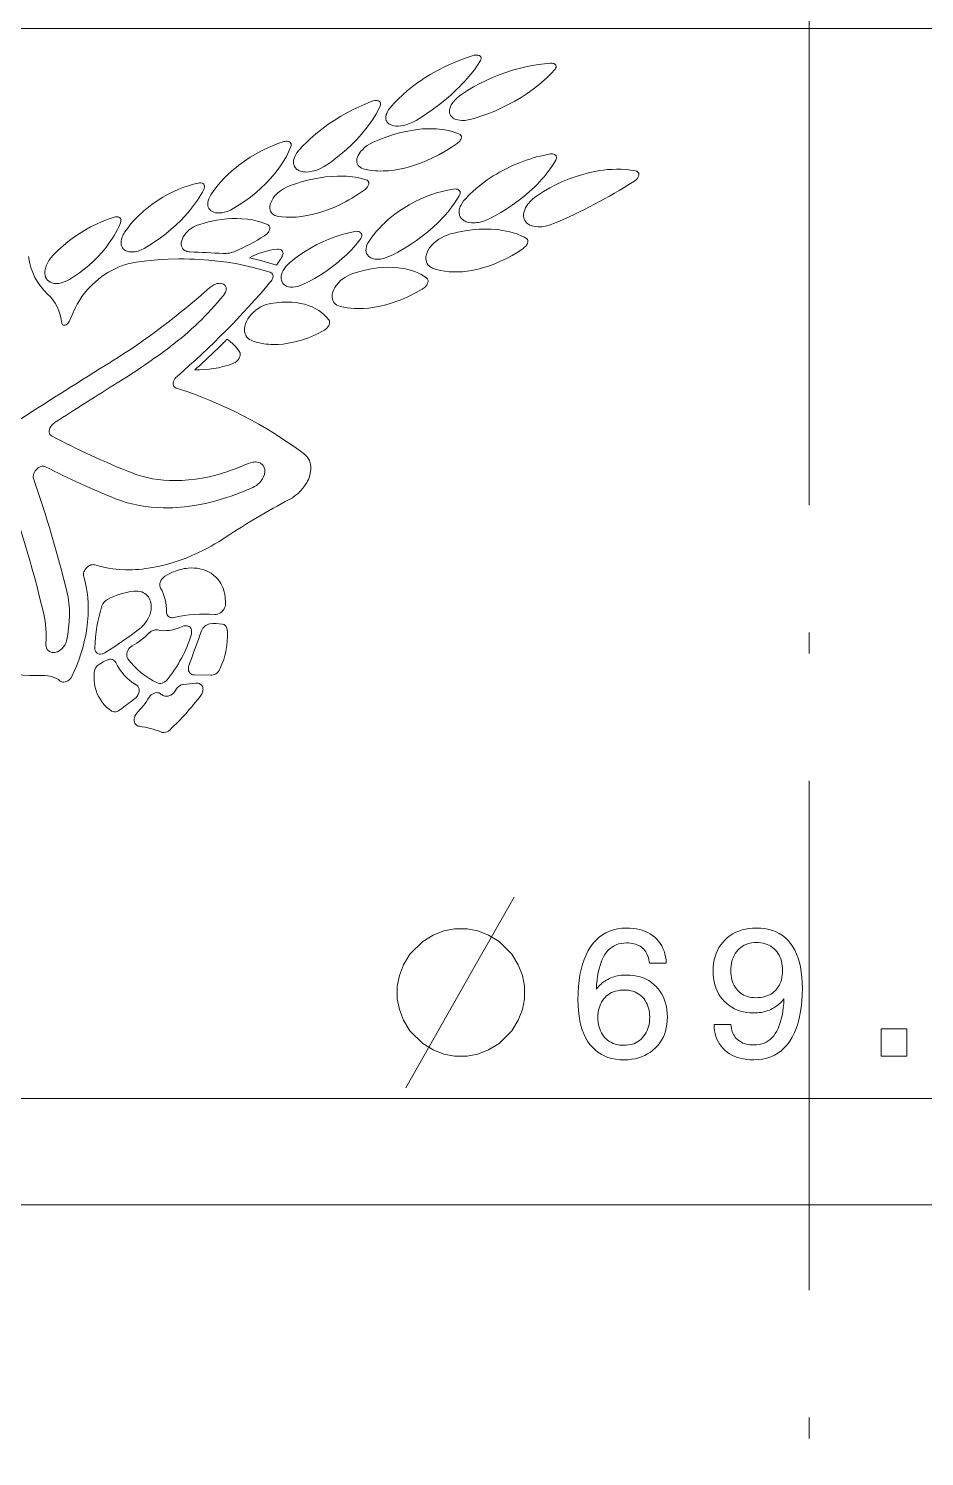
# Model space of a CAD drawing. Extents: x 0 to 297, y 0 to 420.
# Drawn here: x 90.28 to 111.37, y 270.28 to 303.92 of the extents above; entities that cross this region are included whole.
import ezdxf

# ---------------------------------------------------------------- set-up
doc = ezdxf.new("R2010")
doc.units = 0
doc.linetypes.add('DASHDOT', pattern=[18.5, 12, -3, 0.5, -3])

msp = doc.modelspace()

# ---------------------------------------------------------------- linework, layer by layer
at = {"color": 7, "linetype": 'DASHDOT', "lineweight": 13}
msp.add_line((108.657, 378.695), (108.657, 124.258), dxfattribs=at)
at = {"color": 7, "lineweight": 13}
for p, q in [((129.829, 303.923), (84.531, 303.923)), ((139.087, 278.708), (73.982, 278.708)), ((76.936, 278.708), (140.377, 278.708)), ((139.087, 276.208), (73.982, 276.208))]:
    msp.add_line(p, q, dxfattribs=at)
at = {"color": 7, "lineweight": 13, "ltscale": 0.008758}
msp.add_line((91.233, 297.016), (91.378, 297.335), dxfattribs=at)
at = {"color": 7, "lineweight": 13, "ltscale": 0.00981}
msp.add_line((94.571, 288.684), (94.179, 288.692), dxfattribs=at)
at = {"color": 7, "lineweight": 13}
for points in [[(98.784, 302.044), (98.88, 302.155), (98.982, 302.262), (99.09, 302.365), (99.203, 302.464), (99.321, 302.559), (99.443, 302.649), (99.518, 302.701), (99.594, 302.752), (99.749, 302.848), (99.908, 302.938), (100.07, 303.021), (100.23, 303.095), (100.392, 303.163), (100.555, 303.225), (100.72, 303.281)], [(100.917, 303.167), (100.848, 303.06), (100.774, 302.954), (100.693, 302.85), (100.608, 302.747), (100.549, 302.681), (100.489, 302.617), (100.424, 302.549), (100.356, 302.483), (100.22, 302.357), (100.077, 302.235), (99.93, 302.117), (99.777, 302.004), (99.655, 301.92), (99.53, 301.838), (99.403, 301.759)], [(100.72, 303.281), (100.765, 303.292), (100.811, 303.298), (100.835, 303.298), (100.857, 303.295), (100.876, 303.291), (100.893, 303.285), (100.911, 303.273), (100.925, 303.258), (100.933, 303.24), (100.935, 303.228), (100.934, 303.215), (100.931, 303.2), (100.926, 303.184), (100.917, 303.167)], [(100.471, 302.369), (100.611, 302.46), (100.755, 302.546), (100.903, 302.626), (101.053, 302.7), (101.205, 302.769), (101.359, 302.832), (101.515, 302.889), (101.672, 302.939), (101.83, 302.984), (101.988, 303.023), (102.146, 303.054), (102.287, 303.077), (102.428, 303.094), (102.567, 303.105)], [(102.655, 302.939), (102.599, 302.88), (102.542, 302.822), (102.482, 302.765), (102.42, 302.708), (102.292, 302.6), (102.157, 302.495), (102.018, 302.396), (101.873, 302.302), (101.725, 302.213), (101.573, 302.13), (101.415, 302.052), (101.255, 301.979), (101.092, 301.914), (100.927, 301.855), (100.817, 301.82), (100.705, 301.788)], [(102.567, 303.105), (102.608, 303.104), (102.627, 303.101), (102.646, 303.096), (102.662, 303.088), (102.676, 303.079), (102.684, 303.07), (102.691, 303.061), (102.695, 303.05), (102.698, 303.039), (102.698, 303.027), (102.697, 303.014), (102.688, 302.988), (102.673, 302.962), (102.655, 302.939)], [(96.655, 301.069), (96.736, 301.156), (96.819, 301.24), (96.906, 301.321), (96.973, 301.381), (97.041, 301.44), (97.182, 301.552), (97.327, 301.659), (97.477, 301.76), (97.63, 301.855), (97.787, 301.944), (97.923, 302.015), (98.062, 302.082), (98.201, 302.144), (98.342, 302.202)], [(98.342, 302.202), (98.388, 302.216), (98.434, 302.224), (98.457, 302.225), (98.479, 302.224), (98.498, 302.221), (98.516, 302.216), (98.529, 302.21), (98.541, 302.202), (98.553, 302.189), (98.562, 302.174), (98.567, 302.157), (98.567, 302.143), (98.566, 302.129), (98.556, 302.101)], [(100.705, 301.788), (100.629, 301.771), (100.553, 301.76), (100.515, 301.758), (100.478, 301.758), (100.43, 301.761), (100.384, 301.769), (100.341, 301.781), (100.297, 301.799), (100.278, 301.811), (100.259, 301.824), (100.235, 301.847), (100.216, 301.872), (100.201, 301.901), (100.192, 301.932), (100.189, 301.952), (100.188, 301.972), (100.191, 302.013), (100.202, 302.055), (100.218, 302.098), (100.232, 302.124), (100.247, 302.149), (100.283, 302.199), (100.324, 302.247), (100.371, 302.291), (100.419, 302.332), (100.471, 302.369)], [(98.556, 302.101), (98.507, 301.998), (98.452, 301.896), (98.39, 301.795), (98.322, 301.695), (98.275, 301.63), (98.226, 301.566), (98.173, 301.501), (98.119, 301.436), (98.005, 301.311), (97.886, 301.19), (97.76, 301.073), (97.629, 300.961), (97.523, 300.875), (97.415, 300.793), (97.303, 300.714)], [(99.403, 301.759), (99.327, 301.718), (99.247, 301.683), (99.207, 301.668), (99.166, 301.655), (99.105, 301.64), (99.043, 301.629), (98.983, 301.624), (98.925, 301.625), (98.876, 301.632), (98.831, 301.644), (98.809, 301.652), (98.789, 301.662), (98.764, 301.677), (98.743, 301.695), (98.724, 301.716), (98.71, 301.737), (98.7, 301.76), (98.693, 301.785), (98.69, 301.804), (98.689, 301.824), (98.691, 301.848), (98.695, 301.871), (98.701, 301.896), (98.71, 301.921), (98.729, 301.963), (98.755, 302.004), (98.784, 302.044)], [(98.393, 301.244), (98.551, 301.312), (98.711, 301.373), (98.873, 301.426), (98.954, 301.449), (99.035, 301.47), (99.165, 301.5), (99.295, 301.524), (99.424, 301.543), (99.553, 301.556), (99.68, 301.562), (99.812, 301.562), (99.879, 301.558), (99.945, 301.553), (100.007, 301.546), (100.069, 301.537), (100.162, 301.52), (100.251, 301.497), (100.338, 301.469), (100.421, 301.436)], [(94.569, 300.003), (94.64, 300.106), (94.717, 300.207), (94.799, 300.304), (94.887, 300.399), (94.98, 300.49), (95.04, 300.545), (95.101, 300.599), (95.164, 300.651), (95.228, 300.702), (95.36, 300.799), (95.497, 300.889), (95.637, 300.973), (95.781, 301.049), (95.928, 301.119), (96.076, 301.182), (96.174, 301.219), (96.273, 301.252)], [(96.273, 301.252), (96.298, 301.259), (96.322, 301.264), (96.346, 301.266), (96.369, 301.266), (96.397, 301.261), (96.422, 301.251), (96.442, 301.236), (96.449, 301.227), (96.459, 301.206), (96.462, 301.194), (96.461, 301.168), (96.454, 301.141)], [(98.156, 300.62), (98.117, 300.634), (98.083, 300.653), (98.053, 300.678), (98.041, 300.692), (98.03, 300.708), (98.022, 300.724), (98.015, 300.741), (98.007, 300.776), (98.005, 300.813), (98.01, 300.852), (98.021, 300.891), (98.039, 300.932), (98.062, 300.973), (98.089, 301.011), (98.112, 301.039), (98.137, 301.067), (98.191, 301.117), (98.254, 301.166), (98.322, 301.208), (98.393, 301.244)], [(100.367, 301.214), (100.23, 301.119), (100.087, 301.03), (99.941, 300.948), (99.791, 300.873), (99.639, 300.804), (99.561, 300.773), (99.484, 300.743), (99.366, 300.703), (99.248, 300.667), (99.13, 300.636), (99.012, 300.61), (98.883, 300.589), (98.755, 300.574), (98.629, 300.567), (98.566, 300.566), (98.503, 300.567), (98.443, 300.571), (98.384, 300.576), (98.306, 300.587), (98.23, 300.601), (98.156, 300.62)], [(100.421, 301.436), (100.442, 301.423), (100.458, 301.406), (100.468, 301.384), (100.47, 301.36), (100.465, 301.334), (100.454, 301.308), (100.443, 301.29), (100.43, 301.272), (100.413, 301.253), (100.394, 301.235), (100.367, 301.214)], [(96.454, 301.141), (96.433, 301.087), (96.409, 301.033), (96.356, 300.925), (96.295, 300.818), (96.228, 300.712), (96.154, 300.608), (96.074, 300.506), (96.024, 300.446), (95.972, 300.387), (95.863, 300.272), (95.747, 300.161), (95.627, 300.055), (95.501, 299.953), (95.371, 299.857), (95.237, 299.766), (95.099, 299.681)], [(97.303, 300.714), (97.238, 300.672), (97.171, 300.635), (97.101, 300.604), (97.03, 300.578), (96.959, 300.559), (96.888, 300.547), (96.82, 300.542), (96.787, 300.543), (96.755, 300.545), (96.705, 300.554), (96.659, 300.569), (96.637, 300.579), (96.616, 300.59), (96.598, 300.603), (96.582, 300.616), (96.568, 300.631), (96.555, 300.647), (96.541, 300.669), (96.53, 300.694), (96.522, 300.72), (96.519, 300.741), (96.517, 300.762), (96.519, 300.806), (96.526, 300.846), (96.539, 300.886), (96.556, 300.926), (96.572, 300.955), (96.589, 300.984), (96.63, 301.04), (96.655, 301.069)], [(100.562, 299.909), (100.655, 300.006), (100.754, 300.099), (100.858, 300.189), (100.965, 300.274), (101.077, 300.355), (101.147, 300.403), (101.22, 300.449), (101.294, 300.495), (101.369, 300.538), (101.521, 300.62), (101.676, 300.695), (101.835, 300.762), (101.995, 300.822), (102.077, 300.849), (102.16, 300.875), (102.241, 300.898), (102.322, 300.918), (102.43, 300.943), (102.538, 300.964)], [(102.689, 300.818), (102.629, 300.719), (102.562, 300.621), (102.491, 300.524), (102.415, 300.43), (102.363, 300.37), (102.309, 300.311), (102.251, 300.25), (102.19, 300.189), (102.068, 300.075), (101.939, 299.965), (101.806, 299.86), (101.668, 299.76), (101.525, 299.665), (101.399, 299.588), (101.27, 299.515), (101.139, 299.446)], [(102.538, 300.964), (102.563, 300.967), (102.588, 300.968), (102.612, 300.967), (102.634, 300.963), (102.66, 300.954), (102.672, 300.947), (102.683, 300.939), (102.691, 300.93), (102.698, 300.92), (102.704, 300.908), (102.707, 300.896), (102.708, 300.883), (102.707, 300.87), (102.701, 300.843), (102.689, 300.818)], [(102.26, 299.992), (102.403, 300.083), (102.55, 300.167), (102.7, 300.245), (102.853, 300.316), (103.01, 300.38), (103.168, 300.437), (103.327, 300.486), (103.409, 300.508), (103.491, 300.528), (103.571, 300.546), (103.65, 300.561), (103.728, 300.575), (103.807, 300.586), (103.911, 300.598), (104.015, 300.605), (104.119, 300.609), (104.234, 300.608), (104.347, 300.601), (104.459, 300.589), (104.568, 300.57)], [(104.568, 300.57), (104.584, 300.565), (104.599, 300.559), (104.618, 300.548), (104.633, 300.534), (104.643, 300.517), (104.648, 300.498), (104.649, 300.478), (104.645, 300.457), (104.64, 300.441), (104.633, 300.425), (104.613, 300.395), (104.588, 300.367), (104.559, 300.341), (104.527, 300.319)], [(92.546, 299.131), (92.612, 299.222), (92.682, 299.31), (92.757, 299.396), (92.836, 299.479), (92.889, 299.532), (92.945, 299.584), (93.003, 299.635), (93.062, 299.685), (93.183, 299.779), (93.308, 299.866), (93.436, 299.947), (93.568, 300.021), (93.702, 300.087), (93.815, 300.137), (93.93, 300.182), (94.045, 300.22), (94.161, 300.253), (94.276, 300.28)], [(94.276, 300.28), (94.306, 300.284), (94.335, 300.284), (94.362, 300.279), (94.384, 300.269), (94.403, 300.254), (94.416, 300.234), (94.422, 300.211), (94.422, 300.185), (94.416, 300.157), (94.404, 300.13)], [(96.161, 299.494), (96.134, 299.5), (96.109, 299.507), (96.078, 299.52), (96.049, 299.536), (96.023, 299.555), (95.997, 299.584), (95.977, 299.617), (95.965, 299.654), (95.959, 299.694), (95.96, 299.737), (95.964, 299.761), (95.97, 299.785), (95.987, 299.834), (96.01, 299.882), (96.04, 299.929), (96.072, 299.971), (96.108, 300.011), (96.146, 300.048), (96.177, 300.075), (96.21, 300.1), (96.277, 300.145), (96.348, 300.184), (96.421, 300.215)], [(96.421, 300.215), (96.506, 300.246), (96.591, 300.275), (96.675, 300.301), (96.759, 300.325), (96.887, 300.358), (97.014, 300.385), (97.141, 300.408), (97.268, 300.426), (97.412, 300.439), (97.555, 300.446), (97.695, 300.445), (97.765, 300.441), (97.834, 300.436), (97.902, 300.428), (97.968, 300.419), (98.056, 300.403), (98.142, 300.383), (98.225, 300.359)], [(98.225, 300.359), (98.25, 300.347), (98.262, 300.339), (98.271, 300.329), (98.279, 300.319), (98.284, 300.307), (98.288, 300.295), (98.289, 300.281), (98.289, 300.267), (98.286, 300.253), (98.276, 300.222), (98.259, 300.192), (98.237, 300.165), (98.211, 300.139), (98.182, 300.115)], [(98.283, 298.893), (98.342, 298.98), (98.405, 299.066), (98.473, 299.149), (98.545, 299.229), (98.596, 299.282), (98.648, 299.333), (98.756, 299.431), (98.87, 299.524), (98.989, 299.612), (99.112, 299.693), (99.239, 299.77), (99.368, 299.84), (99.495, 299.901), (99.623, 299.956), (99.753, 300.006), (99.884, 300.049), (100.016, 300.086), (100.149, 300.117), (100.281, 300.141)], [(100.281, 300.141), (100.314, 300.144), (100.345, 300.142), (100.374, 300.136), (100.399, 300.125), (100.42, 300.109), (100.427, 300.098), (100.434, 300.087), (100.438, 300.075), (100.44, 300.063), (100.439, 300.036), (100.431, 300.009), (100.419, 299.983)], [(94.404, 300.13), (94.37, 300.066), (94.334, 300.003), (94.294, 299.939), (94.253, 299.876), (94.165, 299.752), (94.07, 299.631), (93.969, 299.513), (93.861, 299.4), (93.748, 299.29), (93.631, 299.185), (93.509, 299.084), (93.386, 298.99), (93.259, 298.902), (93.129, 298.819), (92.997, 298.742)], [(95.099, 299.681), (95.031, 299.645), (94.96, 299.615), (94.924, 299.603), (94.888, 299.593), (94.834, 299.583), (94.781, 299.577), (94.73, 299.577), (94.681, 299.583), (94.641, 299.594), (94.605, 299.609), (94.572, 299.63), (94.545, 299.656), (94.523, 299.686), (94.509, 299.716), (94.501, 299.749), (94.497, 299.784), (94.498, 299.821), (94.507, 299.867), (94.523, 299.914), (94.543, 299.959), (94.569, 300.003)], [(98.182, 300.115), (98.04, 300.018), (97.893, 299.926), (97.817, 299.883), (97.741, 299.841), (97.665, 299.802), (97.588, 299.765), (97.463, 299.709), (97.337, 299.658), (97.209, 299.613), (97.081, 299.573), (96.953, 299.54), (96.828, 299.514), (96.704, 299.494), (96.581, 299.481), (96.459, 299.475), (96.34, 299.476), (96.249, 299.483), (96.161, 299.494)], [(100.419, 299.983), (100.365, 299.895), (100.307, 299.808), (100.245, 299.722), (100.197, 299.66), (100.148, 299.599), (100.094, 299.537), (100.038, 299.475), (99.924, 299.356), (99.804, 299.243), (99.679, 299.133), (99.548, 299.029), (99.41, 298.927), (99.267, 298.831), (99.121, 298.74), (98.971, 298.656), (98.867, 298.602), (98.762, 298.552)], [(101.139, 299.446), (101.064, 299.412), (100.988, 299.384), (100.91, 299.363), (100.869, 299.355), (100.829, 299.349), (100.791, 299.346), (100.755, 299.344), (100.704, 299.346), (100.656, 299.352), (100.61, 299.363), (100.583, 299.371), (100.558, 299.382), (100.536, 299.393), (100.515, 299.406), (100.486, 299.43), (100.462, 299.457), (100.442, 299.487), (100.428, 299.52), (100.422, 299.541), (100.418, 299.562), (100.415, 299.607), (100.42, 299.653), (100.432, 299.699), (100.442, 299.727), (100.454, 299.754), (100.484, 299.808), (100.52, 299.86), (100.562, 299.909)], [(102.638, 299.327), (102.56, 299.298), (102.48, 299.275), (102.399, 299.259), (102.359, 299.254), (102.319, 299.251), (102.267, 299.251), (102.215, 299.255), (102.166, 299.264), (102.137, 299.271), (102.109, 299.281), (102.084, 299.291), (102.06, 299.304), (102.03, 299.324), (102.003, 299.347), (101.98, 299.373), (101.961, 299.402), (101.947, 299.434), (101.937, 299.469), (101.933, 299.504), (101.932, 299.529), (101.934, 299.554), (101.944, 299.604), (101.96, 299.654), (101.98, 299.698), (102.004, 299.74), (102.033, 299.781), (102.056, 299.811), (102.081, 299.84), (102.136, 299.895), (102.196, 299.946), (102.26, 299.992)], [(90.858, 298.582), (90.971, 298.694), (91.089, 298.801), (91.212, 298.903), (91.338, 298.999), (91.468, 299.088), (91.601, 299.171), (91.737, 299.247), (91.874, 299.317), (92.014, 299.379), (92.154, 299.433), (92.294, 299.48)], [(92.294, 299.48), (92.325, 299.487), (92.354, 299.49), (92.382, 299.487), (92.406, 299.479), (92.426, 299.466), (92.441, 299.449), (92.451, 299.427), (92.454, 299.401), (92.451, 299.374), (92.442, 299.346)], [(92.442, 299.346), (92.408, 299.265), (92.37, 299.185), (92.327, 299.105), (92.293, 299.046), (92.257, 298.987), (92.179, 298.871), (92.095, 298.757), (92.004, 298.647), (91.907, 298.541), (91.805, 298.439), (91.699, 298.342), (91.59, 298.251), (91.478, 298.166), (91.362, 298.086), (91.244, 298.012)], [(92.997, 298.742), (92.928, 298.708), (92.893, 298.693), (92.857, 298.681), (92.822, 298.672), (92.787, 298.664), (92.737, 298.658), (92.688, 298.658), (92.641, 298.663), (92.598, 298.674), (92.567, 298.688), (92.538, 298.706), (92.513, 298.728), (92.492, 298.753), (92.473, 298.788), (92.461, 298.826), (92.456, 298.869), (92.458, 298.914), (92.466, 298.962), (92.481, 299.009), (92.494, 299.04), (92.509, 299.069), (92.526, 299.101), (92.546, 299.131)], [(94.077, 298.661), (94.051, 298.663), (94.026, 298.667), (94.002, 298.673), (93.98, 298.682), (93.953, 298.696), (93.929, 298.714), (93.909, 298.736), (93.891, 298.765), (93.879, 298.797), (93.874, 298.832), (93.873, 298.854), (93.874, 298.875), (93.883, 298.92), (93.899, 298.966), (93.921, 299.012), (93.949, 299.056), (93.982, 299.098), (94.021, 299.139), (94.063, 299.177), (94.108, 299.211), (94.155, 299.241), (94.218, 299.274), (94.251, 299.288), (94.284, 299.299)], [(94.284, 299.299), (94.439, 299.345), (94.517, 299.365), (94.595, 299.383), (94.711, 299.405), (94.828, 299.423), (94.943, 299.436), (95.058, 299.444), (95.184, 299.447), (95.308, 299.442), (95.429, 299.431), (95.548, 299.413), (95.606, 299.401), (95.664, 299.387), (95.72, 299.371), (95.774, 299.354), (95.841, 299.33), (95.906, 299.302)], [(95.906, 299.302), (95.918, 299.296), (95.929, 299.287), (95.941, 299.274), (95.95, 299.258), (95.956, 299.24), (95.958, 299.226), (95.957, 299.211), (95.951, 299.18), (95.937, 299.149), (95.925, 299.128), (95.909, 299.107), (95.892, 299.088), (95.873, 299.07), (95.832, 299.039)], [(96.417, 298.395), (96.539, 298.494), (96.665, 298.587), (96.796, 298.675), (96.93, 298.756), (97.067, 298.831), (97.208, 298.899), (97.35, 298.961), (97.494, 299.016), (97.64, 299.063), (97.747, 299.093), (97.855, 299.119), (97.962, 299.141)], [(97.962, 299.141), (97.999, 299.145), (98.034, 299.143), (98.05, 299.139), (98.066, 299.134), (98.079, 299.127), (98.092, 299.119), (98.105, 299.105), (98.116, 299.088), (98.122, 299.07), (98.123, 299.056), (98.123, 299.041), (98.12, 299.023), (98.115, 299.006), (98.1, 298.974), (98.08, 298.944)], [(100.216, 299.083), (100.301, 299.104), (100.386, 299.123), (100.47, 299.14), (100.554, 299.155), (100.666, 299.171), (100.779, 299.184), (100.89, 299.192), (101.029, 299.197), (101.167, 299.195), (101.302, 299.185), (101.369, 299.178), (101.435, 299.168), (101.522, 299.152), (101.607, 299.133), (101.69, 299.11), (101.793, 299.075), (101.892, 299.034), (101.94, 299.011), (101.987, 298.987)], [(98.08, 298.944), (97.983, 298.825), (97.879, 298.71), (97.768, 298.599), (97.652, 298.493), (97.532, 298.39), (97.406, 298.293), (97.277, 298.2), (97.144, 298.114), (97.007, 298.032), (96.868, 297.957), (96.726, 297.889)], [(98.762, 298.552), (98.698, 298.526), (98.633, 298.505), (98.567, 298.492), (98.51, 298.487), (98.455, 298.488), (98.428, 298.491), (98.402, 298.496), (98.369, 298.505), (98.338, 298.518), (98.31, 298.534), (98.28, 298.558), (98.256, 298.587), (98.238, 298.62), (98.226, 298.656), (98.221, 298.694), (98.223, 298.734), (98.231, 298.776), (98.245, 298.818), (98.262, 298.856), (98.283, 298.893)], [(99.792, 298.28), (99.753, 298.298), (99.718, 298.322), (99.688, 298.351), (99.664, 298.383), (99.647, 298.419), (99.636, 298.459), (99.631, 298.5), (99.633, 298.543), (99.638, 298.569), (99.644, 298.596), (99.663, 298.649), (99.689, 298.702), (99.721, 298.752), (99.743, 298.781), (99.767, 298.809), (99.818, 298.862), (99.875, 298.911), (99.936, 298.956), (100.001, 298.995), (100.068, 299.029), (100.137, 299.058), (100.177, 299.071), (100.216, 299.083)], [(101.987, 298.987), (101.999, 298.979), (102.009, 298.97), (102.018, 298.96), (102.025, 298.949), (102.03, 298.936), (102.033, 298.923), (102.035, 298.91), (102.034, 298.896), (102.028, 298.867), (102.015, 298.839), (102.004, 298.82), (101.99, 298.802), (101.958, 298.768), (101.921, 298.739)], [(91.244, 298.012), (91.182, 297.979), (91.118, 297.951), (91.054, 297.931), (91.022, 297.924), (90.99, 297.919), (90.949, 297.915), (90.908, 297.915), (90.87, 297.919), (90.827, 297.93), (90.787, 297.946), (90.752, 297.968), (90.721, 297.996), (90.697, 298.029), (90.679, 298.066), (90.667, 298.107), (90.661, 298.151), (90.661, 298.179), (90.663, 298.208), (90.667, 298.238), (90.673, 298.268), (90.682, 298.299), (90.693, 298.331), (90.721, 298.393), (90.739, 298.426), (90.759, 298.459), (90.805, 298.522), (90.858, 298.582)], [(92.815, 298.42), (93.066, 298.45), (93.317, 298.472), (93.567, 298.486), (93.816, 298.493), (93.941, 298.493), (94.066, 298.491), (94.188, 298.487), (94.311, 298.481), (94.525, 298.466), (94.738, 298.445), (94.949, 298.417), (95.158, 298.383), (95.364, 298.342), (95.569, 298.295), (95.77, 298.241), (95.969, 298.18)], [(96.143, 298.722), (96.172, 298.721), (96.2, 298.716), (96.225, 298.706), (96.244, 298.692), (96.259, 298.672), (96.268, 298.649), (96.271, 298.623), (96.267, 298.595), (96.258, 298.568), (96.244, 298.541)], [(101.921, 298.739), (101.795, 298.655), (101.664, 298.577), (101.53, 298.505), (101.393, 298.439), (101.253, 298.38), (101.111, 298.327), (100.967, 298.282), (100.895, 298.263), (100.822, 298.245), (100.713, 298.223), (100.605, 298.206), (100.496, 298.194), (100.389, 298.188), (100.283, 298.187), (100.179, 298.193), (100.078, 298.205), (99.979, 298.223), (99.883, 298.248), (99.837, 298.263), (99.792, 298.28)], [(91.378, 297.335), (91.424, 297.427), (91.476, 297.517), (91.535, 297.605), (91.599, 297.691), (91.668, 297.773), (91.741, 297.852), (91.788, 297.897), (91.835, 297.941), (91.934, 298.025), (92.038, 298.102), (92.145, 298.172), (92.253, 298.233), (92.364, 298.288), (92.419, 298.312), (92.476, 298.334), (92.561, 298.363), (92.646, 298.387), (92.73, 298.406), (92.815, 298.42)], [(95.969, 298.18), (95.991, 298.17), (96.009, 298.156), (96.024, 298.138), (96.033, 298.117), (96.036, 298.094), (96.035, 298.069), (96.031, 298.049), (96.024, 298.03), (96.014, 298.01), (96.003, 297.991), (95.984, 297.966)], [(96.726, 297.889), (96.671, 297.866), (96.614, 297.848), (96.557, 297.837), (96.501, 297.831), (96.448, 297.832), (96.398, 297.84), (96.374, 297.847), (96.351, 297.855), (96.33, 297.866), (96.311, 297.878), (96.281, 297.903), (96.257, 297.933), (96.239, 297.967), (96.23, 297.995), (96.225, 298.025), (96.223, 298.047), (96.224, 298.07), (96.227, 298.095), (96.232, 298.121), (96.248, 298.171), (96.272, 298.22), (96.301, 298.268), (96.335, 298.313), (96.374, 298.355), (96.417, 298.395)], [(97.617, 297.374), (97.577, 297.387), (97.54, 297.405), (97.508, 297.428), (97.48, 297.455), (97.458, 297.484), (97.442, 297.517), (97.431, 297.552), (97.425, 297.589), (97.424, 297.615), (97.425, 297.641), (97.429, 297.667), (97.435, 297.694), (97.448, 297.736), (97.466, 297.777), (97.488, 297.818), (97.507, 297.848), (97.527, 297.876), (97.574, 297.931), (97.626, 297.982), (97.675, 298.022), (97.727, 298.058), (97.781, 298.09), (97.837, 298.118), (97.91, 298.147)], [(97.91, 298.147), (98.056, 298.193), (98.13, 298.213), (98.204, 298.231), (98.303, 298.251), (98.401, 298.269), (98.5, 298.282), (98.623, 298.293), (98.744, 298.298), (98.865, 298.295), (98.983, 298.286), (99.098, 298.27), (99.155, 298.259), (99.211, 298.246), (99.292, 298.223), (99.37, 298.196), (99.446, 298.165), (99.519, 298.128), (99.585, 298.09), (99.647, 298.048)], [(94.545, 297.818), (94.59, 297.854), (94.641, 297.883), (94.667, 297.895), (94.694, 297.905), (94.72, 297.912), (94.747, 297.917), (94.769, 297.919), (94.791, 297.92), (94.819, 297.917), (94.845, 297.911), (94.869, 297.9), (94.889, 297.887), (94.906, 297.869), (94.918, 297.849), (94.928, 297.82), (94.931, 297.788), (94.927, 297.754), (94.921, 297.734), (94.914, 297.713), (94.893, 297.672), (94.866, 297.635)], [(99.549, 297.783), (99.403, 297.7), (99.254, 297.624), (99.178, 297.589), (99.1, 297.555), (99.024, 297.524), (98.948, 297.495), (98.818, 297.451), (98.687, 297.412), (98.556, 297.38), (98.424, 297.355), (98.293, 297.337), (98.163, 297.326), (98.099, 297.323), (98.035, 297.323), (97.95, 297.325), (97.867, 297.331), (97.785, 297.341), (97.7, 297.355), (97.617, 297.374)], [(99.647, 298.048), (99.658, 298.039), (99.667, 298.028), (99.674, 298.016), (99.679, 298.003), (99.683, 297.989), (99.684, 297.975), (99.684, 297.96), (99.682, 297.945), (99.672, 297.914), (99.656, 297.884), (99.643, 297.866), (99.628, 297.847), (99.61, 297.829), (99.59, 297.811), (99.549, 297.783)], [(95.978, 297.444), (96.105, 297.463), (96.231, 297.475), (96.295, 297.477), (96.358, 297.478), (96.419, 297.477), (96.479, 297.474), (96.579, 297.464), (96.678, 297.447), (96.773, 297.425), (96.865, 297.397), (96.954, 297.362), (97.038, 297.32), (97.109, 297.279), (97.175, 297.232), (97.237, 297.18), (97.295, 297.123), (97.346, 297.062)], [(95.522, 296.577), (95.482, 296.597), (95.447, 296.623), (95.417, 296.654), (95.392, 296.69), (95.378, 296.721), (95.367, 296.755), (95.361, 296.79), (95.359, 296.827), (95.361, 296.865), (95.367, 296.904), (95.374, 296.934), (95.384, 296.963), (95.408, 297.022), (95.441, 297.081), (95.48, 297.137), (95.525, 297.19), (95.575, 297.239), (95.629, 297.285), (95.687, 297.325), (95.747, 297.362), (95.811, 297.393), (95.875, 297.418), (95.941, 297.437), (95.978, 297.444)], [(91.065, 296.974), (91.07, 296.956), (91.081, 296.943), (91.097, 296.934), (91.117, 296.931), (91.139, 296.934), (91.162, 296.943), (91.184, 296.956), (91.204, 296.974), (91.221, 296.994), (91.233, 297.016)], [(97.216, 296.796), (97.08, 296.728), (96.941, 296.666), (96.87, 296.638), (96.8, 296.612), (96.705, 296.581), (96.609, 296.554), (96.514, 296.53), (96.394, 296.506), (96.275, 296.489), (96.157, 296.479), (96.04, 296.477), (95.982, 296.479), (95.924, 296.482), (95.869, 296.488), (95.814, 296.495), (95.713, 296.515), (95.664, 296.528), (95.615, 296.542), (95.568, 296.558), (95.522, 296.577)], [(97.346, 297.062), (97.36, 297.039), (97.366, 297.011), (97.365, 296.982), (97.358, 296.951), (97.345, 296.921), (97.327, 296.892), (97.304, 296.864), (97.278, 296.838), (97.248, 296.816), (97.216, 296.796)], [(95.246, 296.306), (95.253, 296.292), (95.258, 296.278), (95.261, 296.262), (95.262, 296.246), (95.261, 296.229), (95.258, 296.211), (95.246, 296.176), (95.228, 296.143), (95.203, 296.111), (95.174, 296.081), (95.142, 296.056), (95.106, 296.035), (95.068, 296.019)], [(93.775, 295.726), (93.747, 295.699), (93.723, 295.668), (93.704, 295.636), (93.691, 295.602), (93.684, 295.569), (93.685, 295.537), (93.688, 295.521), (93.693, 295.507), (93.702, 295.49), (93.715, 295.475), (93.73, 295.463), (93.743, 295.456), (93.757, 295.45)], [(90.889, 294.635), (90.855, 294.61), (90.825, 294.58), (90.8, 294.546), (90.781, 294.51), (90.768, 294.472), (90.762, 294.436), (90.762, 294.418), (90.764, 294.401), (90.768, 294.385), (90.774, 294.371), (90.785, 294.353), (90.8, 294.338), (90.817, 294.327)], [(96.768, 293.897), (96.801, 293.869), (96.83, 293.838), (96.856, 293.804), (96.878, 293.767), (96.89, 293.742), (96.9, 293.716), (96.909, 293.687), (96.916, 293.658), (96.924, 293.599), (96.925, 293.543), (96.92, 293.486), (96.91, 293.429), (96.894, 293.372), (96.881, 293.335), (96.867, 293.299), (96.849, 293.261), (96.829, 293.224), (96.786, 293.155), (96.737, 293.089), (96.682, 293.027), (96.623, 292.969), (96.558, 292.916), (96.49, 292.868), (96.418, 292.827)], [(90.678, 293.597), (90.654, 293.606), (90.627, 293.609), (90.598, 293.608), (90.568, 293.6), (90.537, 293.588), (90.508, 293.571), (90.481, 293.55), (90.456, 293.525), (90.434, 293.497), (90.416, 293.468), (90.402, 293.437), (90.393, 293.405), (90.388, 293.375), (90.389, 293.346), (90.396, 293.318)], [(92.716, 293.45), (92.827, 293.409), (92.942, 293.373), (93.067, 293.34), (93.195, 293.314), (93.326, 293.294), (93.458, 293.28), (93.593, 293.272), (93.729, 293.27), (93.886, 293.274), (94.046, 293.286), (94.206, 293.305), (94.366, 293.33), (94.527, 293.363), (94.688, 293.402), (94.817, 293.438), (94.945, 293.477), (95.073, 293.521), (95.168, 293.556), (95.264, 293.593), (95.452, 293.673)], [(95.452, 293.673), (95.503, 293.692), (95.556, 293.705), (95.584, 293.708), (95.611, 293.709), (95.636, 293.709), (95.661, 293.706), (95.702, 293.696), (95.721, 293.688), (95.739, 293.679), (95.756, 293.668), (95.772, 293.656), (95.786, 293.642), (95.799, 293.627), (95.811, 293.61), (95.82, 293.593), (95.828, 293.574), (95.834, 293.555), (95.838, 293.533), (95.841, 293.51), (95.841, 293.486), (95.839, 293.461), (95.836, 293.437), (95.83, 293.412), (95.812, 293.363), (95.788, 293.314), (95.757, 293.268), (95.721, 293.225), (95.679, 293.186), (95.642, 293.157), (95.601, 293.131), (95.559, 293.11)], [(95.559, 293.11), (95.355, 293.022), (95.253, 292.981), (95.149, 292.942), (95.046, 292.905), (94.942, 292.87), (94.786, 292.822), (94.629, 292.779), (94.472, 292.741), (94.315, 292.708), (94.132, 292.677), (93.95, 292.653), (93.769, 292.637), (93.678, 292.632), (93.589, 292.63), (93.446, 292.629), (93.305, 292.634), (93.165, 292.645), (93.027, 292.661), (92.891, 292.683), (92.746, 292.713), (92.603, 292.75), (92.464, 292.793), (92.328, 292.844)], [(94.928, 291.942), (94.756, 291.831), (94.667, 291.778), (94.577, 291.727), (94.489, 291.679), (94.4, 291.632), (94.264, 291.565), (94.126, 291.503), (93.987, 291.446), (93.847, 291.393), (93.685, 291.339), (93.523, 291.292), (93.361, 291.253), (93.198, 291.22), (93.036, 291.196), (92.954, 291.186), (92.872, 291.179), (92.793, 291.174), (92.714, 291.171), (92.563, 291.17), (92.413, 291.178), (92.339, 291.184), (92.266, 291.193), (92.157, 291.209), (92.05, 291.23), (91.945, 291.255), (91.842, 291.285)], [(91.842, 291.285), (91.824, 291.289), (91.804, 291.291), (91.775, 291.289), (91.746, 291.282), (91.718, 291.271), (91.687, 291.253), (91.658, 291.231), (91.633, 291.205), (91.611, 291.175), (91.595, 291.148), (91.583, 291.118), (91.575, 291.089), (91.572, 291.06), (91.572, 291.031), (91.578, 291.004)], [(93.49, 291.017), (93.576, 291.067), (93.665, 291.11), (93.756, 291.146), (93.849, 291.174), (93.897, 291.186), (93.944, 291.196), (93.991, 291.203), (94.037, 291.208), (94.107, 291.212), (94.176, 291.211), (94.245, 291.206), (94.312, 291.195), (94.383, 291.177), (94.451, 291.153), (94.517, 291.123), (94.578, 291.087), (94.636, 291.045), (94.688, 290.998), (94.736, 290.946), (94.779, 290.889), (94.807, 290.844), (94.831, 290.797), (94.853, 290.748), (94.867, 290.71), (94.879, 290.671), (94.898, 290.591), (94.909, 290.508), (94.914, 290.424), (94.911, 290.339)], [(91.578, 291.004), (91.611, 290.885), (91.637, 290.764), (91.658, 290.639), (91.672, 290.513), (91.681, 290.385), (91.684, 290.256), (91.684, 290.177), (91.681, 290.099), (91.669, 289.941), (91.65, 289.782), (91.623, 289.624), (91.591, 289.477), (91.554, 289.331), (91.51, 289.185), (91.461, 289.041), (91.406, 288.898), (91.354, 288.777), (91.299, 288.657)], [(93.386, 290.737), (93.374, 290.763), (93.368, 290.792), (93.367, 290.823), (93.371, 290.855), (93.381, 290.886), (93.395, 290.917), (93.414, 290.946), (93.436, 290.973), (93.462, 290.997), (93.49, 291.017)], [(92.754, 290.665), (92.803, 290.669), (92.852, 290.667), (92.899, 290.66), (92.944, 290.647), (92.986, 290.628), (93.019, 290.608), (93.049, 290.585), (93.075, 290.559), (93.099, 290.53), (93.119, 290.498), (93.136, 290.464), (93.15, 290.426), (93.16, 290.388), (93.166, 290.348), (93.168, 290.317), (93.168, 290.286), (93.163, 290.223), (93.151, 290.161), (93.131, 290.099), (93.105, 290.038), (93.073, 289.979), (93.035, 289.923), (92.992, 289.871), (92.944, 289.823), (92.893, 289.78)], [(93.702, 290.043), (93.665, 290.038), (93.647, 290.039), (93.629, 290.042), (93.612, 290.046), (93.596, 290.053), (93.575, 290.067), (93.556, 290.085), (93.542, 290.106), (93.532, 290.13), (93.526, 290.155), (93.524, 290.181)], [(94.911, 290.339), (94.905, 290.304), (94.894, 290.269), (94.877, 290.237), (94.854, 290.206), (94.828, 290.178), (94.798, 290.154), (94.765, 290.135), (94.73, 290.122), (94.695, 290.115), (94.661, 290.114)], [(93.896, 289.833), (93.933, 289.846), (93.953, 289.85), (93.973, 289.852), (93.991, 289.852), (94.009, 289.85), (94.035, 289.842), (94.059, 289.829), (94.08, 289.813), (94.096, 289.792), (94.104, 289.777), (94.111, 289.761), (94.116, 289.744), (94.118, 289.725), (94.118, 289.689), (94.111, 289.652)], [(94.952, 289.769), (94.96, 289.676), (94.962, 289.582), (94.958, 289.487), (94.949, 289.391), (94.934, 289.296), (94.922, 289.237), (94.908, 289.178), (94.892, 289.118), (94.873, 289.058), (94.831, 288.942), (94.782, 288.827)], [(91.168, 289.487), (91.153, 289.44), (91.131, 289.395), (91.103, 289.352), (91.07, 289.313), (91.033, 289.28), (90.999, 289.257), (90.962, 289.238), (90.925, 289.226), (90.888, 289.219), (90.847, 289.219), (90.828, 289.222), (90.809, 289.227), (90.791, 289.234), (90.774, 289.243), (90.753, 289.257), (90.735, 289.274), (90.719, 289.294), (90.709, 289.31), (90.701, 289.327), (90.689, 289.364), (90.683, 289.403), (90.684, 289.443)], [(92.617, 289.073), (92.602, 289.101), (92.592, 289.132), (92.589, 289.164), (92.592, 289.199), (92.601, 289.234), (92.615, 289.267), (92.634, 289.299), (92.658, 289.328), (92.685, 289.353), (92.715, 289.374)], [(90.614, 288.677), (90.458, 288.674), (90.304, 288.678), (90.151, 288.689), (90, 288.707), (89.852, 288.733), (89.707, 288.765), (89.564, 288.805), (89.425, 288.852), (89.289, 288.905), (89.157, 288.966), (89.093, 288.999), (89.029, 289.034), (88.947, 289.083), (88.866, 289.134), (88.787, 289.189), (88.708, 289.249), (88.63, 289.312)], [(92.076, 289.213), (92.043, 289.196), (92.009, 289.185), (91.974, 289.181), (91.941, 289.184), (91.925, 289.189), (91.91, 289.196), (91.896, 289.204), (91.884, 289.214), (91.872, 289.225), (91.863, 289.237), (91.848, 289.266), (91.84, 289.298), (91.838, 289.33)], [(92.125, 289.042), (92.157, 289.055), (92.19, 289.062), (92.223, 289.062), (92.253, 289.056), (92.281, 289.042), (92.305, 289.023), (92.319, 289.006), (92.33, 288.986)], [(92.234, 287.84), (92.172, 287.884), (92.113, 287.933), (92.06, 287.987), (92.011, 288.046), (91.968, 288.109), (91.93, 288.177), (91.897, 288.247), (91.871, 288.321), (91.849, 288.398), (91.834, 288.478), (91.825, 288.559), (91.821, 288.641), (91.821, 288.697), (91.824, 288.753)], [(94.179, 288.692), (94.149, 288.696), (94.121, 288.705), (94.096, 288.72), (94.075, 288.739), (94.059, 288.763), (94.047, 288.79), (94.041, 288.819), (94.04, 288.85), (94.044, 288.881), (94.052, 288.911)], [(94.782, 288.827), (94.764, 288.796), (94.742, 288.766), (94.716, 288.741), (94.687, 288.719), (94.655, 288.701), (94.621, 288.69), (94.596, 288.685), (94.571, 288.684)], [(91.299, 288.657), (91.281, 288.626), (91.259, 288.597), (91.233, 288.572), (91.205, 288.551), (91.174, 288.535), (91.142, 288.525), (91.11, 288.521), (91.078, 288.524), (91.049, 288.534), (91.026, 288.548)], [(92.812, 288.46), (92.831, 288.447), (92.848, 288.43), (92.861, 288.411), (92.869, 288.396), (92.875, 288.38), (92.88, 288.361), (92.882, 288.342), (92.882, 288.304), (92.874, 288.266), (92.859, 288.228), (92.838, 288.192), (92.812, 288.161), (92.782, 288.134)], [(93.542, 288.579), (93.517, 288.552), (93.489, 288.529), (93.458, 288.511), (93.427, 288.499), (93.396, 288.493), (93.364, 288.491), (93.333, 288.496), (93.313, 288.504)], [(94.219, 288.498), (94.246, 288.499), (94.273, 288.496), (94.299, 288.489), (94.322, 288.477), (94.342, 288.461), (94.359, 288.441), (94.372, 288.419), (94.38, 288.394), (94.385, 288.367), (94.386, 288.347), (94.385, 288.326), (94.381, 288.305), (94.375, 288.284), (94.359, 288.244), (94.335, 288.208)], [(93.121, 288.167), (93.142, 288.195), (93.168, 288.22), (93.196, 288.241), (93.226, 288.257), (93.258, 288.268), (93.291, 288.274), (93.324, 288.273), (93.353, 288.266), (93.379, 288.253), (93.402, 288.234)], [(93.402, 288.234), (93.421, 288.219), (93.442, 288.206), (93.464, 288.196), (93.489, 288.19), (93.516, 288.188), (93.543, 288.189), (93.564, 288.193), (93.584, 288.198), (93.624, 288.215), (93.661, 288.239), (93.695, 288.268), (93.724, 288.302), (93.747, 288.339)], [(92.43, 287.865), (92.399, 287.845), (92.365, 287.83), (92.33, 287.821), (92.297, 287.82), (92.264, 287.827), (92.234, 287.84)], [(92.889, 287.48), (92.865, 287.485), (92.841, 287.494), (92.82, 287.507), (92.8, 287.526), (92.784, 287.549), (92.772, 287.575), (92.766, 287.603), (92.764, 287.622), (92.763, 287.642), (92.765, 287.663), (92.769, 287.684), (92.783, 287.723), (92.803, 287.761), (92.83, 287.794)], [(93.603, 287.394), (93.573, 287.37), (93.54, 287.351), (93.505, 287.339), (93.47, 287.333), (93.435, 287.335), (93.418, 287.339), (93.402, 287.345)], [(99.158, 278.958), (100.858, 281.958), (101.708, 283.458)]]:
    msp.add_lwpolyline(points, dxfattribs=at)
for points in [[(100.608, 282.708), (100.308, 282.708), (100.058, 282.658), (99.808, 282.558), (99.558, 282.408), (99.258, 282.108), (99.108, 281.858), (99.008, 281.608), (98.958, 281.358), (98.958, 281.058), (99.008, 280.808), (99.108, 280.558), (99.258, 280.308), (99.558, 280.008), (99.808, 279.858), (100.058, 279.758), (100.308, 279.708), (100.608, 279.708), (100.858, 279.758), (101.108, 279.858), (101.358, 280.008), (101.658, 280.308), (101.808, 280.558), (101.908, 280.808), (101.958, 281.058), (101.958, 281.358), (101.908, 281.608), (101.808, 281.858), (101.658, 282.108), (101.358, 282.408), (101.108, 282.558), (100.858, 282.658)], [(105.294, 281.897), (104.898, 281.897), (104.892, 281.942), (104.884, 281.986), (104.874, 282.027), (104.861, 282.066), (104.846, 282.103), (104.828, 282.137), (104.809, 282.17), (104.787, 282.2), (104.762, 282.228), (104.736, 282.254), (104.707, 282.277), (104.676, 282.298), (104.643, 282.317), (104.608, 282.333), (104.571, 282.346), (104.531, 282.357), (104.49, 282.366), (104.447, 282.372), (104.401, 282.376), (104.354, 282.377), (104.29, 282.374), (104.229, 282.366), (104.17, 282.353), (104.115, 282.334), (104.064, 282.31), (104.015, 282.28), (103.969, 282.245), (103.926, 282.204), (103.887, 282.159), (103.85, 282.107), (103.817, 282.051), (103.786, 281.988), (103.758, 281.92), (103.733, 281.847), (103.711, 281.768), (103.692, 281.683), (103.676, 281.593), (103.663, 281.497), (103.653, 281.396), (103.646, 281.289), (103.671, 281.321), (103.698, 281.351), (103.727, 281.38), (103.756, 281.407), (103.786, 281.432), (103.817, 281.456), (103.85, 281.478), (103.884, 281.499), (103.919, 281.518), (103.954, 281.536), (103.991, 281.552), (104.029, 281.566), (104.068, 281.579), (104.107, 281.59), (104.148, 281.599), (104.189, 281.607), (104.231, 281.613), (104.274, 281.617), (104.318, 281.62), (104.362, 281.62), (104.446, 281.618), (104.526, 281.609), (104.603, 281.596), (104.677, 281.577), (104.748, 281.552), (104.816, 281.522), (104.88, 281.487), (104.941, 281.446), (104.999, 281.399), (105.054, 281.347), (105.104, 281.291), (105.15, 281.231), (105.189, 281.168), (105.224, 281.101), (105.253, 281.031), (105.277, 280.957), (105.296, 280.88), (105.309, 280.799), (105.317, 280.715), (105.32, 280.627), (105.317, 280.54), (105.308, 280.455), (105.294, 280.374), (105.274, 280.297), (105.249, 280.222), (105.218, 280.151), (105.182, 280.084), (105.139, 280.02), (105.092, 279.959), (105.038, 279.901), (104.98, 279.848), (104.919, 279.801), (104.854, 279.759), (104.785, 279.722), (104.713, 279.692), (104.638, 279.666), (104.559, 279.647), (104.476, 279.633), (104.391, 279.625), (104.301, 279.622), (104.198, 279.625), (104.1, 279.636), (104.007, 279.655), (103.919, 279.68), (103.836, 279.713), (103.758, 279.753), (103.684, 279.8), (103.616, 279.855), (103.552, 279.917), (103.494, 279.986), (103.441, 280.063), (103.393, 280.145), (103.351, 280.234), (103.314, 280.33), (103.284, 280.432), (103.258, 280.54), (103.239, 280.655), (103.225, 280.776), (103.216, 280.904), (103.213, 281.038), (103.216, 281.196), (103.225, 281.346), (103.24, 281.489), (103.261, 281.625), (103.288, 281.753), (103.321, 281.874), (103.36, 281.988), (103.404, 282.094), (103.455, 282.194), (103.512, 282.285), (103.574, 282.369), (103.641, 282.444), (103.712, 282.511), (103.789, 282.568), (103.87, 282.617), (103.956, 282.656), (104.047, 282.687), (104.142, 282.709), (104.243, 282.723), (104.348, 282.727), (104.431, 282.725), (104.512, 282.718), (104.588, 282.708), (104.661, 282.692), (104.731, 282.673), (104.796, 282.649), (104.858, 282.621), (104.917, 282.588), (104.972, 282.551), (105.023, 282.51), (105.071, 282.465), (105.113, 282.416), (105.152, 282.364), (105.186, 282.308), (105.215, 282.248), (105.24, 282.185), (105.26, 282.118), (105.276, 282.048), (105.287, 281.974)], [(106.42, 280.45), (106.816, 280.45), (106.82, 280.406), (106.826, 280.364), (106.835, 280.324), (106.846, 280.286), (106.86, 280.249), (106.876, 280.215), (106.896, 280.183), (106.918, 280.153), (106.942, 280.124), (106.969, 280.098), (106.999, 280.074), (107.03, 280.053), (107.064, 280.034), (107.099, 280.017), (107.137, 280.003), (107.177, 279.992), (107.219, 279.983), (107.262, 279.977), (107.308, 279.973), (107.356, 279.972), (107.42, 279.974), (107.481, 279.982), (107.54, 279.996), (107.595, 280.015), (107.646, 280.039), (107.695, 280.068), (107.741, 280.103), (107.784, 280.144), (107.823, 280.189), (107.86, 280.241), (107.893, 280.297), (107.924, 280.359), (107.952, 280.427), (107.977, 280.501), (107.999, 280.58), (108.018, 280.664), (108.034, 280.755), (108.047, 280.851), (108.057, 280.952), (108.064, 281.06), (108.039, 281.027), (108.012, 280.997), (107.984, 280.968), (107.954, 280.941), (107.924, 280.915), (107.893, 280.891), (107.86, 280.869), (107.827, 280.848), (107.792, 280.828), (107.757, 280.811), (107.72, 280.795), (107.682, 280.78), (107.644, 280.768), (107.605, 280.757), (107.565, 280.748), (107.524, 280.74), (107.482, 280.734), (107.44, 280.73), (107.396, 280.727), (107.352, 280.726), (107.268, 280.729), (107.188, 280.737), (107.111, 280.751), (107.037, 280.77), (106.966, 280.795), (106.898, 280.825), (106.834, 280.86), (106.773, 280.901), (106.715, 280.948), (106.66, 280.999), (106.61, 281.056), (106.565, 281.116), (106.525, 281.179), (106.49, 281.246), (106.461, 281.316), (106.437, 281.39), (106.419, 281.467), (106.405, 281.548), (106.397, 281.632), (106.395, 281.719), (106.398, 281.808), (106.406, 281.892), (106.42, 281.974), (106.44, 282.052), (106.465, 282.126), (106.496, 282.197), (106.533, 282.265), (106.575, 282.329), (106.623, 282.39), (106.676, 282.448), (106.734, 282.501), (106.796, 282.548), (106.861, 282.59), (106.929, 282.627), (107.001, 282.657), (107.077, 282.682), (107.155, 282.702), (107.238, 282.716), (107.324, 282.724), (107.413, 282.727), (107.516, 282.724), (107.613, 282.713), (107.706, 282.694), (107.794, 282.669), (107.877, 282.636), (107.954, 282.596), (108.028, 282.548), (108.096, 282.494), (108.159, 282.432), (108.217, 282.362), (108.27, 282.286), (108.318, 282.204), (108.36, 282.115), (108.396, 282.019), (108.427, 281.917), (108.452, 281.809), (108.471, 281.694), (108.485, 281.572), (108.494, 281.445), (108.497, 281.31), (108.494, 281.152), (108.485, 281.001), (108.47, 280.857), (108.449, 280.721), (108.422, 280.592), (108.39, 280.471), (108.351, 280.357), (108.306, 280.251), (108.256, 280.152), (108.199, 280.06), (108.137, 279.977), (108.07, 279.902), (107.998, 279.837), (107.921, 279.78), (107.839, 279.731), (107.752, 279.692), (107.659, 279.661), (107.562, 279.639), (107.459, 279.626), (107.352, 279.622), (107.268, 279.624), (107.188, 279.631), (107.112, 279.642), (107.039, 279.658), (106.969, 279.678), (106.903, 279.703), (106.84, 279.732), (106.781, 279.766), (106.725, 279.804), (106.673, 279.847), (106.625, 279.894), (106.582, 279.944), (106.544, 279.996), (106.511, 280.052), (106.483, 280.111), (106.46, 280.173), (106.443, 280.238), (106.43, 280.305), (106.423, 280.376)], [(106.812, 281.724), (106.814, 281.667), (106.819, 281.612), (106.827, 281.56), (106.838, 281.51), (106.852, 281.462), (106.87, 281.417), (106.891, 281.374), (106.915, 281.333), (106.943, 281.295), (106.973, 281.259), (107.007, 281.226), (107.042, 281.196), (107.08, 281.17), (107.119, 281.147), (107.161, 281.128), (107.205, 281.113), (107.25, 281.1), (107.298, 281.092), (107.348, 281.087), (107.4, 281.085), (107.458, 281.087), (107.513, 281.092), (107.566, 281.1), (107.616, 281.112), (107.664, 281.128), (107.709, 281.147), (107.751, 281.169), (107.791, 281.195), (107.828, 281.224), (107.863, 281.257), (107.895, 281.292), (107.923, 281.331), (107.949, 281.371), (107.97, 281.415), (107.989, 281.46), (108.004, 281.509), (108.016, 281.56), (108.024, 281.613), (108.029, 281.669), (108.031, 281.728), (108.029, 281.787), (108.024, 281.844), (108.016, 281.898), (108.004, 281.949), (107.989, 281.999), (107.97, 282.045), (107.949, 282.089), (107.923, 282.131), (107.895, 282.171), (107.863, 282.207), (107.828, 282.241), (107.791, 282.272), (107.752, 282.298), (107.711, 282.321), (107.667, 282.341), (107.621, 282.357), (107.572, 282.37), (107.521, 282.378), (107.468, 282.384), (107.413, 282.386), (107.36, 282.384), (107.309, 282.378), (107.26, 282.369), (107.214, 282.356), (107.169, 282.34), (107.127, 282.32), (107.086, 282.296), (107.048, 282.269), (107.012, 282.238), (106.978, 282.203), (106.946, 282.166), (106.918, 282.126), (106.893, 282.083), (106.872, 282.039), (106.854, 281.992), (106.839, 281.943), (106.827, 281.892), (106.819, 281.838), (106.814, 281.782)], [(104.902, 280.623), (104.9, 280.681), (104.896, 280.736), (104.887, 280.788), (104.876, 280.839), (104.862, 280.887), (104.844, 280.932), (104.823, 280.976), (104.798, 281.016), (104.771, 281.055), (104.74, 281.091), (104.706, 281.124), (104.671, 281.154), (104.633, 281.18), (104.594, 281.203), (104.552, 281.222), (104.509, 281.238), (104.463, 281.25), (104.415, 281.259), (104.366, 281.264), (104.314, 281.266), (104.256, 281.264), (104.201, 281.259), (104.148, 281.251), (104.098, 281.238), (104.051, 281.223), (104.006, 281.204), (103.963, 281.181), (103.923, 281.156), (103.886, 281.126), (103.851, 281.093), (103.819, 281.057), (103.791, 281.019), (103.766, 280.978), (103.744, 280.934), (103.725, 280.888), (103.71, 280.84), (103.699, 280.788), (103.69, 280.734), (103.685, 280.678), (103.684, 280.619), (103.685, 280.56), (103.69, 280.503), (103.698, 280.449), (103.71, 280.398), (103.725, 280.349), (103.743, 280.302), (103.765, 280.258), (103.789, 280.216), (103.818, 280.177), (103.849, 280.14), (103.883, 280.107), (103.92, 280.077), (103.959, 280.05), (104, 280.027), (104.044, 280.008), (104.09, 279.992), (104.138, 279.979), (104.189, 279.97), (104.242, 279.965), (104.297, 279.963), (104.35, 279.965), (104.401, 279.971), (104.45, 279.98), (104.497, 279.992), (104.541, 280.009), (104.584, 280.029), (104.625, 280.053), (104.663, 280.08), (104.7, 280.111), (104.734, 280.146), (104.766, 280.183), (104.795, 280.223), (104.82, 280.265), (104.842, 280.31), (104.86, 280.356), (104.875, 280.405), (104.887, 280.456), (104.895, 280.51), (104.9, 280.565)], [(110.356, 279.708), (110.356, 280.351), (110.953, 280.351), (110.953, 279.708)]]:
    msp.add_lwpolyline(points, close=True, dxfattribs=at)
for centre, radius, start, end in [((97.744, 310.94), 12.602, 292.8496, 302.5653), ((93.476, 302.662), 4.321, 292.7941, 303.0243), ((92.159, 252.521), 46.18, 86.6464, 87.6208), ((94.878, 299.292), 0.671, 268.5278, 293.9346), ((94.209, 292.486), 6.164, 72.0064, 78.1363), ((96.286, 297.069), 1.66, 94.9727, 119.1917), ((94.357, 299.685), 2.207, 322.7244, 328.7585), ((83.341, 310.275), 16.753, 301.9868, 311.9711), ((80.808, 310.724), 19.826, 310.8471, 319.9492), ((89.339, 302.117), 7.116, 306.9145, 320.9624), ((80.626, 310.929), 20.261, 312.0447, 314.9894), ((94.429, 295.78), 0.972, 32.7541, 57.5369), ((83.26, 310.168), 17.205, 302.0494, 306.9942), ((162.616, 182.284), 133.8, 121.74663, 122.81757), ((94.259, 298.306), 2.425, 268.4924, 289.4901), ((166.356, 177.118), 139.663, 121.97874, 122.70765), ((90.663, 285.749), 10.182, 53.1583, 72.3122), ((99.814, 311.321), 19.229, 242.1001, 248.3359), ((62.534, 283.481), 28.877, 13.3148, 20.2052), ((99.668, 311.127), 19.701, 242.8492, 248.1262), ((62.527, 283.664), 29.494, 13.7118, 19.1073), ((104.388, 277.71), 17.089, 117.8016, 123.6131), ((92.464, 290.216), 1.06, 358.1145, 29.4836), ((92.26, 290.233), 0.267, 117.9003, 161.9203), ((93.009, 288.797), 1.887, 97.7828, 117.6019), ((88.49, 289.637), 2.202, 354.9399, 12.9874), ((95.413, 289.224), 3.577, 162.2252, 178.3006), ((94.406, 287.069), 3.056, 85.2182, 103.3243), ((85.737, 299.222), 11.848, 302.3484, 307.1581), ((93.282, 289.545), 0.209, 81.9965, 137.169), ((137.705, 273.495), 46.294, 159.4693, 160.5496), ((94.591, 289.642), 0.256, 99.7974, 159.6048), ((94.681, 288.842), 1.06, 81.5336, 97.2245), ((94.819, 289.758), 0.133, 4.81, 82.3016), ((91.656, 291.194), 2.106, 300.2149, 314.3482), ((91.175, 290.522), 3.062, 320.6119, 343.4997), ((93.427, 286.426), 2.923, 116.4603, 120.425), ((94.056, 290.122), 1.781, 216.0988, 245.3259), ((92.078, 288.727), 0.255, 120.7882, 174.0208), ((93.367, 289.45), 1.136, 204.1199, 240.7345), ((90.649, 288.062), 0.615, 52.2384, 93.3174), ((93.961, 288.233), 0.239, 97.3024, 153.5239), ((93.543, 293.712), 5.257, 274.2344, 277.3871), ((101.748, 276.039), 15.056, 126.5515, 128.2346), ((90.794, 289.688), 2.781, 317.0624, 326.8161), ((88.778, 292.472), 7.005, 313.5329, 322.4988), ((92.692, 285.686), 1.805, 66.8221, 83.721)]:
    msp.add_arc(centre, radius, start, end, dxfattribs=at)
for centre, major_axis, ratio, start_param, end_param in [((93.172, 299.906), (2.589, 2.087), 0.635901, 2.772683, 3.240461), ((88.947, 295.825), (1.814, 1.809), 0.616637, 5.836755, 6.313519), ((89.122, 289.416), (-1.424, -2.182), 0.720197, 2.039872, 2.549996), ((93.723, 290.702), (-0.7, -0.81), 0.759553, 0.39158, 1.036528)]:
    msp.add_ellipse(centre, major_axis=major_axis, ratio=ratio, start_param=start_param, end_param=end_param, dxfattribs=at)

doc.saveas('drawing.dxf')
